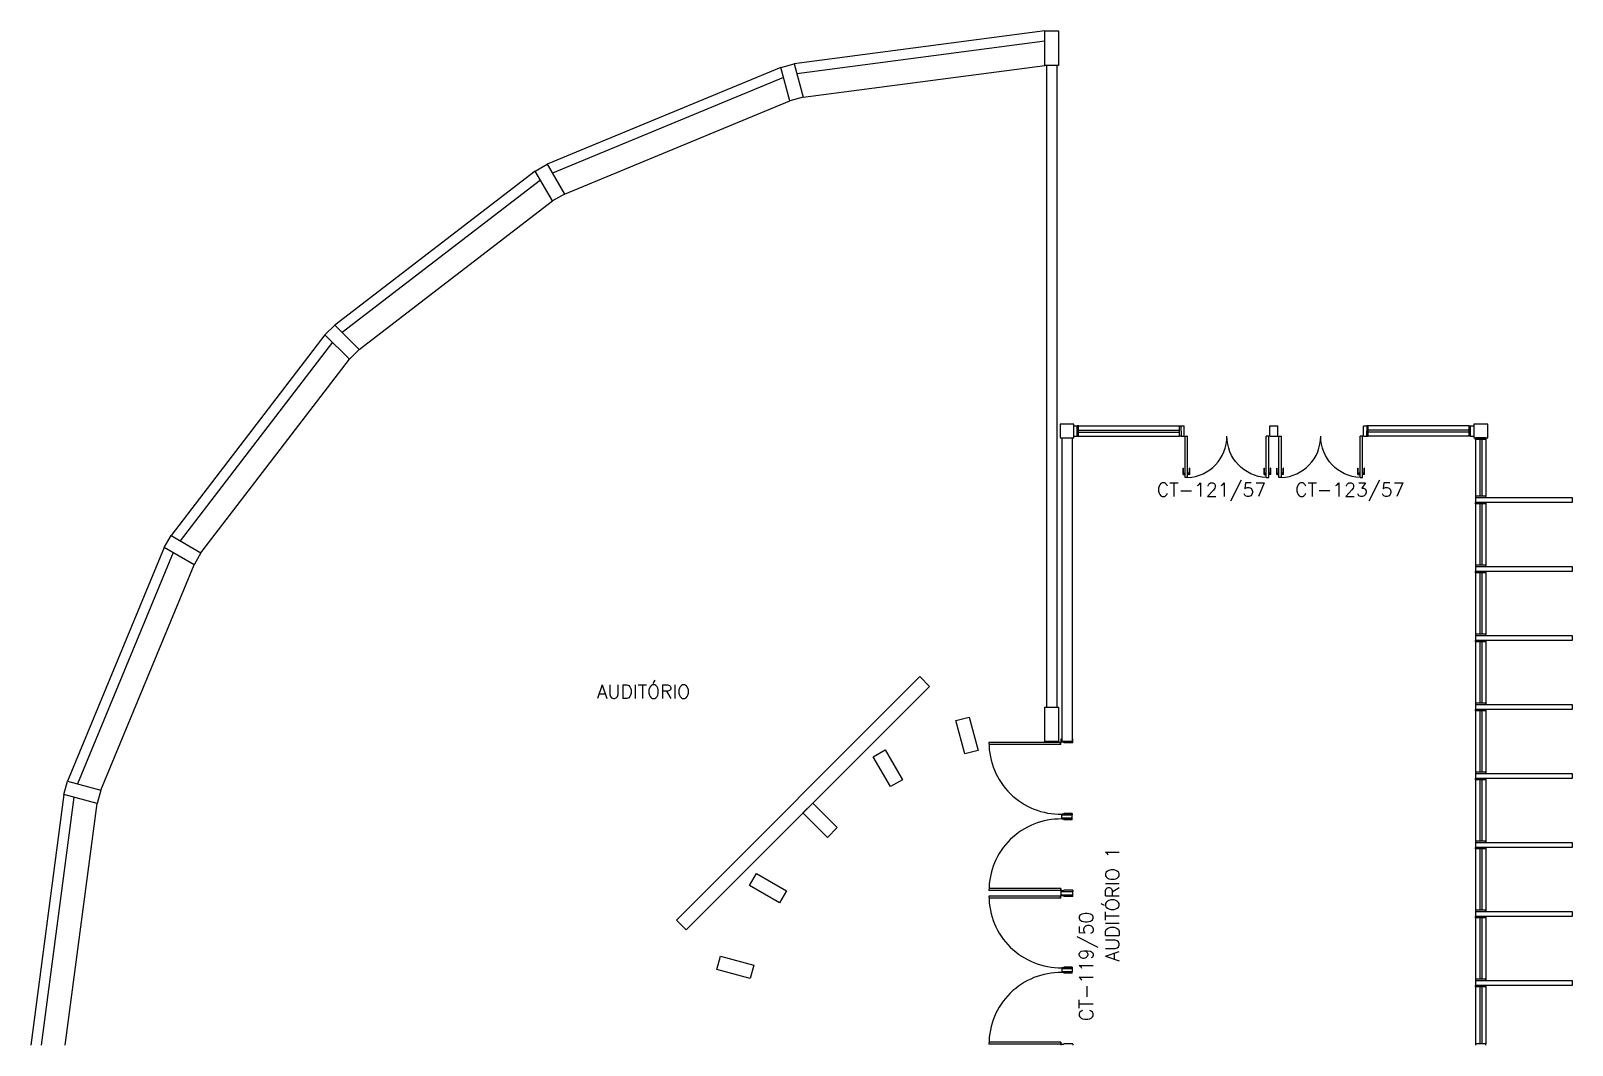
# Model space of a CAD drawing. Header units: millimetres. Extents: x 2069 to 2250, y 1124 to 1284.
# Drawn here: x 2178.95 to 2201.3, y 1269.62 to 1284.32 of the extents above; entities that cross this region are included whole.
import ezdxf

# ---------------------------------------------------------------- set-up
doc = ezdxf.new("R2010")
doc.units = ezdxf.units.MM
for name, color, linetype in [('ALV', 2, 'Continuous'), ('ENDEREÇO', 2, 'Continuous'), ('JANELA', 1, 'Continuous'), ('MACANETA', 1, 'Continuous'), ('PILARES', 3, 'Continuous'), ('PORTA', 2, 'Continuous'), ('TEXTO', 2, 'Continuous')]:
    doc.layers.add(name, color=color, linetype=linetype)
doc.styles.add('UNB-100', font='simplex.shx', dxfattribs={"height": 0.2})

# ---------------------------------------------------------------- blocks, each defined once
blk = doc.blocks.new('DOOR60')
at = {"layer": 'MACANETA', "color": 1}
for p, q in [((-0.015, -0.465), (-0.01, -0.465)), ((-0.015, -0.555), (-0.015, -0.465)), ((-0.015, -0.555), (0.012, -0.555)), ((-0.01, -0.555), (-0.01, -0.465)), ((-0.01, -0.535), (0.012, -0.535)), ((0.012, -0.563), (0.012, -0.528)), ((0.012, -0.528), (0.015, -0.528)), ((0.012, -0.563), (0.015, -0.563)), ((0.053, -0.528), (0.05, -0.528)), ((0.053, -0.563), (0.05, -0.563)), ((0.053, -0.563), (0.053, -0.528)), ((0.075, -0.535), (0.053, -0.535)), ((0.08, -0.555), (0.053, -0.555)), ((0.08, -0.465), (0.075, -0.465)), ((0.075, -0.555), (0.075, -0.465)), ((0.08, -0.555), (0.08, -0.465))]:
    blk.add_line(p, q, dxfattribs=at)
at = {"layer": 'PORTA'}
for p, q in [((0.015, -0.6), (0.015, 0)), ((0.015, 0), (0.05, 0)), ((0.05, -0.6), (0.05, 0)), ((0.05, -0.6), (0.015, -0.6))]:
    blk.add_line(p, q, dxfattribs=at)
at = {"layer": 'PORTA', "color": 1}
blk.add_arc((0.02, 0), 0.6, 272.866, 0, dxfattribs=at)
blk = doc.blocks.new('PL')
for p, q in [((0.25, 0.25), (0.25, 0.45)), ((0.25, 0.45), (0.45, 0.45)), ((0.45, 0.45), (0.45, 0.25)), ((0.45, 0.25), (0.25, 0.25))]:
    blk.add_line(p, q)

msp = doc.modelspace()

# ---------------------------------------------------------------- linework, layer by layer
at = {"layer": 'ALV'}
for p, q in [((2193.65325, 1284.32312), (2190.01932, 1283.8447)), ((2193.65325, 1284.17182), (2190.05848, 1283.69856)), ((2189.82614, 1283.79294), (2186.43985, 1282.39029)), ((2190.14873, 1283.36174), (2193.65325, 1283.82312)), ((2193.67825, 1283.82312), (2193.67825, 1274.52312)), ((2193.82825, 1283.82312), (2193.82825, 1274.52312)), ((2189.8653, 1283.6468), (2186.5155, 1282.25927)), ((2186.68985, 1281.95728), (2189.95555, 1283.30997)), ((2186.26665, 1282.29029), (2183.35878, 1280.05901)), ((2186.3423, 1282.15927), (2183.46576, 1279.95203)), ((2183.71234, 1279.70545), (2186.51665, 1281.85728)), ((2183.21736, 1279.91759), (2180.98608, 1277.00972)), ((2183.32434, 1279.81061), (2181.1171, 1276.93407)), ((2181.41909, 1276.75972), (2183.57091, 1279.56403)), ((2194.07325, 1278.59812), (2194.12339, 1278.59812)), ((2194.12339, 1278.44812), (2194.12339, 1278.59812)), ((2195.62339, 1278.59812), (2195.67353, 1278.59812)), ((2195.62339, 1278.59812), (2195.62853, 1278.44812)), ((2195.67353, 1278.44812), (2195.67353, 1278.59812)), ((2196.91354, 1278.59812), (2197.03296, 1278.59812)), ((2196.91354, 1278.44812), (2196.91354, 1278.59812)), ((2197.03296, 1278.44812), (2197.03296, 1278.59812)), ((2198.27297, 1278.59812), (2198.32311, 1278.59812)), ((2198.27297, 1278.44812), (2198.27297, 1278.59812)), ((2198.32311, 1278.59812), (2198.31797, 1278.44812)), ((2199.82311, 1278.59812), (2199.87325, 1278.59812)), ((2199.82311, 1278.44812), (2199.82311, 1278.59812)), ((2193.89825, 1278.42312), (2193.89825, 1274.06351)), ((2194.04825, 1278.42312), (2194.04825, 1274.06351)), ((2194.07325, 1278.44812), (2194.12339, 1278.44812)), ((2195.62853, 1278.44812), (2195.67353, 1278.44812)), ((2196.91354, 1278.44812), (2197.03296, 1278.44812)), ((2198.27297, 1278.44812), (2198.31797, 1278.44812)), ((2199.82311, 1278.44812), (2199.87325, 1278.44812)), ((2200.04825, 1278.42312), (2199.89825, 1278.42312)), ((2199.89825, 1278.42312), (2200.04825, 1278.42312)), ((2199.89825, 1277.55812), (2199.89825, 1277.48812)), ((2199.89825, 1277.55812), (2200.04825, 1277.55812)), ((2199.89825, 1277.55812), (2200.04825, 1277.55812)), ((2199.89825, 1277.55812), (2201.29825, 1277.55812)), ((2200.04825, 1277.48812), (2199.89825, 1277.48812)), ((2201.29825, 1277.48812), (2199.89825, 1277.48812)), ((2201.29825, 1277.55812), (2201.29825, 1277.48812)), ((2180.88608, 1276.83651), (2179.48343, 1273.45023)), ((2181.0171, 1276.76087), (2179.62957, 1273.41107)), ((2179.96639, 1273.32082), (2181.31909, 1276.58651)), ((2199.89825, 1276.55812), (2200.04825, 1276.55812)), ((2199.89825, 1276.55812), (2201.29825, 1276.55812)), ((2199.89825, 1276.55812), (2199.89825, 1276.48812)), ((2200.04825, 1276.48812), (2199.89825, 1276.48812)), ((2201.29825, 1276.48812), (2199.89825, 1276.48812)), ((2201.29825, 1276.55812), (2201.29825, 1276.48812)), ((2199.89825, 1275.55812), (2200.04825, 1275.55812)), ((2199.89825, 1275.55812), (2201.29825, 1275.55812)), ((2199.89825, 1275.55812), (2199.89825, 1275.48812)), ((2200.04825, 1275.48812), (2199.89825, 1275.48812)), ((2201.29825, 1275.48812), (2199.89825, 1275.48812)), ((2201.29825, 1275.55812), (2201.29825, 1275.48812)), ((2188.31225, 1271.43602), (2191.84035, 1274.96412)), ((2188.45367, 1271.2946), (2191.98177, 1274.8227)), ((2191.98177, 1274.8227), (2191.84035, 1274.96412)), ((2199.89825, 1274.55812), (2200.04825, 1274.55812)), ((2199.89825, 1274.55812), (2201.29825, 1274.55812)), ((2199.89825, 1274.55812), (2199.89825, 1274.48812)), ((2200.04825, 1274.48812), (2199.89825, 1274.48812)), ((2201.29825, 1274.48812), (2199.89825, 1274.48812)), ((2201.29825, 1274.55812), (2201.29825, 1274.48812)), ((2199.89825, 1273.55812), (2200.04825, 1273.55812)), ((2199.89825, 1273.55812), (2201.29825, 1273.55812)), ((2199.89825, 1273.55812), (2199.89825, 1273.48812)), ((2200.04825, 1273.48812), (2199.89825, 1273.48812)), ((2201.29825, 1273.48812), (2199.89825, 1273.48812)), ((2201.29825, 1273.55812), (2201.29825, 1273.48812)), ((2179.43167, 1273.25705), (2178.95325, 1269.62312)), ((2179.57781, 1273.21789), (2179.10455, 1269.62312)), ((2179.45325, 1269.62312), (2179.91463, 1273.12764)), ((2199.89825, 1272.55812), (2200.04825, 1272.55812)), ((2199.89825, 1272.55812), (2201.29825, 1272.55812)), ((2199.89825, 1272.55812), (2199.89825, 1272.48812)), ((2201.29825, 1272.55812), (2201.29825, 1272.48812)), ((2200.04825, 1272.48812), (2199.89825, 1272.48812)), ((2201.29825, 1272.48812), (2199.89825, 1272.48812)), ((2193.89825, 1271.79812), (2194.04825, 1271.79812)), ((2188.45367, 1271.2946), (2188.31225, 1271.43602)), ((2199.89825, 1271.55812), (2200.04825, 1271.55812)), ((2199.89825, 1271.55812), (2201.29825, 1271.55812)), ((2199.89825, 1271.55812), (2199.89825, 1271.48812)), ((2200.04825, 1271.48812), (2199.89825, 1271.48812)), ((2201.29825, 1271.48812), (2199.89825, 1271.48812)), ((2201.29825, 1271.55812), (2201.29825, 1271.48812)), ((2199.89825, 1270.55812), (2200.04825, 1270.55812)), ((2199.89825, 1270.55812), (2201.29825, 1270.55812)), ((2199.89825, 1270.55812), (2199.89825, 1270.48812)), ((2201.29825, 1270.55812), (2201.29825, 1270.48812)), ((2200.04825, 1270.48812), (2199.89825, 1270.48812)), ((2201.29825, 1270.48812), (2199.89825, 1270.48812))]:
    msp.add_line(p, q, dxfattribs=at)
at = {"layer": 'JANELA', "color": 3}
for p, q in [((2194.14339, 1278.59812), (2194.12339, 1278.59812)), ((2194.14339, 1278.44812), (2194.14339, 1278.59812)), ((2195.60339, 1278.59812), (2195.62339, 1278.59812)), ((2195.60339, 1278.44812), (2195.60339, 1278.59812)), ((2198.34311, 1278.59812), (2198.32311, 1278.59812)), ((2198.34311, 1278.44812), (2198.34311, 1278.59812)), ((2199.80311, 1278.59812), (2199.82311, 1278.59812)), ((2199.80311, 1278.44812), (2199.80311, 1278.59812)), ((2194.12339, 1278.44812), (2194.14339, 1278.44812)), ((2195.62853, 1278.44812), (2195.60339, 1278.44812)), ((2198.31797, 1278.44812), (2198.34311, 1278.44812)), ((2199.82311, 1278.44812), (2199.80311, 1278.44812)), ((2199.89825, 1278.40062), (2199.89825, 1278.42062)), ((2200.04825, 1278.40062), (2199.89825, 1278.40062)), ((2200.04825, 1278.42062), (2200.04825, 1278.40062)), ((2199.89825, 1277.58062), (2199.89825, 1277.55812)), ((2200.04825, 1277.58062), (2199.89825, 1277.58062)), ((2199.89825, 1277.46812), (2199.89825, 1277.48812)), ((2200.04825, 1277.46812), (2199.89825, 1277.46812)), ((2200.04825, 1277.56062), (2200.04825, 1277.58062)), ((2200.04825, 1277.48812), (2200.04825, 1277.46812)), ((2199.89825, 1276.57812), (2199.89825, 1276.55812)), ((2200.04825, 1276.57812), (2199.89825, 1276.57812)), ((2200.04825, 1276.55812), (2200.04825, 1276.57812)), ((2199.89825, 1276.46812), (2199.89825, 1276.48812)), ((2200.04825, 1276.46812), (2199.89825, 1276.46812)), ((2200.04825, 1276.48812), (2200.04825, 1276.46812)), ((2200.04825, 1275.57812), (2199.89825, 1275.57812)), ((2199.89825, 1275.57812), (2199.89825, 1275.55812)), ((2199.89825, 1275.46812), (2199.89825, 1275.48812)), ((2200.04825, 1275.46812), (2199.89825, 1275.46812)), ((2200.04825, 1275.55812), (2200.04825, 1275.57812)), ((2200.04825, 1275.48812), (2200.04825, 1275.46812)), ((2200.04825, 1274.57812), (2199.89825, 1274.57812)), ((2199.89825, 1274.57812), (2199.89825, 1274.55812)), ((2200.04825, 1274.55812), (2200.04825, 1274.57812)), ((2199.89825, 1274.46812), (2199.89825, 1274.48812)), ((2200.04825, 1274.46812), (2199.89825, 1274.46812)), ((2200.04825, 1274.48812), (2200.04825, 1274.46812)), ((2200.04825, 1273.57812), (2199.89825, 1273.57812)), ((2199.89825, 1273.57812), (2199.89825, 1273.55812)), ((2199.89825, 1273.46812), (2199.89825, 1273.48812)), ((2200.04825, 1273.46812), (2199.89825, 1273.46812)), ((2200.04825, 1273.55812), (2200.04825, 1273.57812)), ((2200.04825, 1273.48812), (2200.04825, 1273.46812)), ((2200.04825, 1272.57812), (2199.89825, 1272.57812)), ((2199.89825, 1272.57812), (2199.89825, 1272.55812)), ((2200.04825, 1272.55812), (2200.04825, 1272.57812)), ((2199.89825, 1272.46812), (2199.89825, 1272.48812)), ((2200.04825, 1272.46812), (2199.89825, 1272.46812)), ((2200.04825, 1272.48812), (2200.04825, 1272.46812)), ((2200.04825, 1271.57812), (2199.89825, 1271.57812)), ((2199.89825, 1271.57812), (2199.89825, 1271.55812)), ((2199.89825, 1271.46812), (2199.89825, 1271.48812)), ((2200.04825, 1271.46812), (2199.89825, 1271.46812)), ((2200.04825, 1271.55812), (2200.04825, 1271.57812)), ((2200.04825, 1271.48812), (2200.04825, 1271.46812)), ((2200.04825, 1270.57812), (2199.89825, 1270.57812)), ((2199.89825, 1270.57812), (2199.89825, 1270.55812)), ((2200.04825, 1270.55812), (2200.04825, 1270.57812)), ((2199.89825, 1270.46812), (2199.89825, 1270.48812)), ((2200.04825, 1270.46812), (2199.89825, 1270.46812)), ((2200.04825, 1270.48812), (2200.04825, 1270.46812)), ((2200.04825, 1269.64326), (2199.89825, 1269.64326)), ((2199.89825, 1269.64326), (2199.89825, 1269.62326)), ((2200.04825, 1269.62326), (2200.04825, 1269.64326))]:
    msp.add_line(p, q, dxfattribs=at)
at = {"layer": 'JANELA'}
for p, q in [((2194.14339, 1278.59812), (2195.60339, 1278.59812)), ((2199.80311, 1278.59812), (2198.34311, 1278.59812)), ((2194.14339, 1278.53812), (2195.60339, 1278.53812)), ((2194.14339, 1278.50812), (2195.60339, 1278.50812)), ((2194.14339, 1278.44812), (2195.60339, 1278.44812)), ((2199.80311, 1278.53812), (2198.34311, 1278.53812)), ((2199.80311, 1278.50812), (2198.34311, 1278.50812)), ((2199.80311, 1278.44812), (2198.34311, 1278.44812)), ((2199.89825, 1278.40062), (2199.89825, 1277.58062)), ((2199.95825, 1278.40062), (2199.95825, 1277.58062)), ((2199.98825, 1278.40062), (2199.98825, 1277.58062)), ((2200.04825, 1278.40062), (2200.04825, 1277.58062)), ((2199.89825, 1277.46812), (2199.89825, 1276.57812)), ((2199.95825, 1277.46812), (2199.95825, 1276.57812)), ((2199.98825, 1277.46812), (2199.98825, 1276.57812)), ((2200.04825, 1277.46812), (2200.04825, 1276.57812)), ((2199.89825, 1276.48812), (2199.89825, 1275.55812)), ((2199.89825, 1276.46812), (2199.89825, 1275.57812)), ((2199.95825, 1276.46812), (2199.95825, 1275.57812)), ((2199.98825, 1276.46812), (2199.98825, 1275.57812)), ((2200.04825, 1276.46812), (2200.04825, 1275.57812)), ((2199.89825, 1275.48812), (2199.89825, 1274.55812)), ((2199.89825, 1275.46812), (2199.89825, 1274.57812)), ((2199.95825, 1275.46812), (2199.95825, 1274.57812)), ((2199.98825, 1275.46812), (2199.98825, 1274.57812)), ((2200.04825, 1275.48812), (2200.04825, 1274.55812)), ((2200.04825, 1275.46812), (2200.04825, 1274.57812)), ((2199.89825, 1274.48812), (2199.89825, 1273.55812)), ((2199.89825, 1274.46812), (2199.89825, 1273.57812)), ((2199.95825, 1274.46812), (2199.95825, 1273.57812)), ((2199.98825, 1274.46812), (2199.98825, 1273.57812)), ((2200.04825, 1274.48812), (2200.04825, 1273.55812)), ((2200.04825, 1274.46812), (2200.04825, 1273.57812)), ((2199.89825, 1273.48812), (2199.89825, 1272.55812)), ((2199.89825, 1273.46812), (2199.89825, 1272.57812)), ((2199.95825, 1273.46812), (2199.95825, 1272.57812)), ((2199.98825, 1273.46812), (2199.98825, 1272.57812)), ((2200.04825, 1273.48812), (2200.04825, 1272.55812)), ((2200.04825, 1273.46812), (2200.04825, 1272.57812)), ((2199.89825, 1272.48812), (2199.89825, 1271.55812)), ((2199.89825, 1272.46812), (2199.89825, 1271.57812)), ((2199.95825, 1272.46812), (2199.95825, 1271.57812)), ((2199.98825, 1272.46812), (2199.98825, 1271.57812)), ((2200.04825, 1272.48812), (2200.04825, 1271.55812)), ((2200.04825, 1272.46812), (2200.04825, 1271.57812)), ((2199.89825, 1271.48812), (2199.89825, 1270.55812)), ((2199.89825, 1271.46812), (2199.89825, 1270.57812)), ((2199.95825, 1271.46812), (2199.95825, 1270.57812)), ((2199.98825, 1271.46812), (2199.98825, 1270.57812)), ((2200.04825, 1271.48812), (2200.04825, 1270.55812)), ((2200.04825, 1271.46812), (2200.04825, 1270.57812)), ((2199.89825, 1270.48812), (2199.89825, 1269.62312)), ((2199.89825, 1270.46812), (2199.89825, 1269.64326)), ((2199.95825, 1270.46812), (2199.95825, 1269.64326)), ((2199.98825, 1270.46812), (2199.98825, 1269.64326)), ((2200.04825, 1270.46812), (2200.04825, 1269.64326))]:
    msp.add_line(p, q, dxfattribs=at)
at = {"layer": 'PILARES'}
for p, q in [((2193.65325, 1284.32312), (2193.85325, 1284.32312)), ((2193.65325, 1283.82312), (2193.65325, 1284.32312)), ((2193.85325, 1284.32312), (2193.85325, 1283.82312)), ((2189.82614, 1283.79294), (2190.01932, 1283.8447)), ((2189.95555, 1283.30997), (2189.82614, 1283.79294)), ((2190.01932, 1283.8447), (2190.14873, 1283.36174)), ((2193.85325, 1283.82312), (2193.65325, 1283.82312)), ((2190.14873, 1283.36174), (2189.95555, 1283.30997)), ((2186.26665, 1282.29029), (2186.43985, 1282.39029)), ((2186.43985, 1282.39029), (2186.68985, 1281.95728)), ((2186.51665, 1281.85728), (2186.26665, 1282.29029)), ((2186.68985, 1281.95728), (2186.51665, 1281.85728)), ((2183.21736, 1279.91759), (2183.35878, 1280.05901)), ((2183.35878, 1280.05901), (2183.71234, 1279.70545)), ((2183.57091, 1279.56403), (2183.21736, 1279.91759)), ((2183.71234, 1279.70545), (2183.57091, 1279.56403)), ((2180.88608, 1276.83651), (2180.98608, 1277.00972)), ((2181.31909, 1276.58651), (2180.88608, 1276.83651)), ((2180.98608, 1277.00972), (2181.41909, 1276.75972)), ((2181.41909, 1276.75972), (2181.31909, 1276.58651)), ((2192.36256, 1274.32686), (2192.55575, 1274.37863)), ((2192.55575, 1274.37863), (2192.68516, 1273.89567)), ((2193.65325, 1274.52312), (2193.85325, 1274.52312)), ((2193.65325, 1274.02312), (2193.65325, 1274.52312)), ((2193.85325, 1274.52312), (2193.85325, 1274.02312)), ((2192.49197, 1273.8439), (2192.36256, 1274.32686)), ((2191.16665, 1273.80324), (2191.33985, 1273.90324)), ((2191.33985, 1273.90324), (2191.58985, 1273.47023)), ((2192.68516, 1273.89567), (2192.49197, 1273.8439)), ((2193.85325, 1274.02312), (2193.65325, 1274.02312)), ((2191.41665, 1273.37023), (2191.16665, 1273.80324)), ((2179.43167, 1273.25705), (2179.48343, 1273.45023)), ((2179.48343, 1273.45023), (2179.96639, 1273.32082)), ((2191.58985, 1273.47023), (2191.41665, 1273.37023)), ((2179.91463, 1273.12764), (2179.43167, 1273.25705)), ((2179.96639, 1273.32082), (2179.91463, 1273.12764)), ((2190.14701, 1272.98794), (2190.28843, 1273.12936)), ((2190.28843, 1273.12936), (2190.64198, 1272.77581)), ((2190.50056, 1272.63439), (2190.14701, 1272.98794)), ((2190.64198, 1272.77581), (2190.50056, 1272.63439)), ((2189.37312, 1271.93651), (2189.47312, 1272.10972)), ((2189.47312, 1272.10972), (2189.90614, 1271.85972)), ((2189.80614, 1271.68651), (2189.37312, 1271.93651)), ((2189.90614, 1271.85972), (2189.80614, 1271.68651)), ((2188.89774, 1270.72062), (2188.9495, 1270.91381)), ((2188.9495, 1270.91381), (2189.43247, 1270.7844)), ((2189.43247, 1270.7844), (2189.3807, 1270.59121)), ((2189.3807, 1270.59121), (2188.89774, 1270.72062))]:
    msp.add_line(p, q, dxfattribs=at)
at = {"layer": 'PORTA'}
for p, q in [((2193.88216, 1274.00903), (2192.84316, 1274.00903)), ((2193.88416, 1273.97978), (2192.84357, 1273.97978)), ((2193.88216, 1273.98543), (2193.88216, 1274.01196)), ((2193.88216, 1273.98543), (2193.88416, 1273.98543)), ((2193.88416, 1273.97978), (2193.88416, 1274.00903)), ((2193.88416, 1273.98543), (2193.88416, 1274.00903)), ((2193.91092, 1274.01512), (2193.88532, 1274.01512)), ((2193.88825, 1274.06351), (2193.89825, 1274.06351)), ((2193.88825, 1274.02312), (2193.88825, 1274.06351)), ((2193.88825, 1274.02312), (2193.88825, 1274.01512)), ((2193.91092, 1274.01312), (2193.88825, 1274.01312)), ((2193.92825, 1274.01312), (2193.88825, 1274.01312)), ((2193.89825, 1274.06351), (2193.89825, 1274.02312)), ((2194.04825, 1274.02312), (2193.89825, 1274.02312)), ((2193.91092, 1274.01512), (2193.91092, 1274.01312)), ((2193.92825, 1274.01312), (2193.92825, 1274.00312)), ((2194.05825, 1274.00312), (2193.92825, 1274.00312)), ((2194.04825, 1274.06351), (2194.04825, 1274.02312)), ((2194.04825, 1274.06351), (2194.05825, 1274.06351)), ((2194.05825, 1274.02312), (2194.05825, 1274.06351)), ((2194.05825, 1274.00312), (2194.05825, 1274.02312)), ((2193.92825, 1272.97062), (2193.89825, 1272.97062)), ((2193.89825, 1272.96062), (2193.89825, 1272.97062)), ((2194.04825, 1272.96062), (2193.89825, 1272.96062)), ((2194.04825, 1272.96062), (2193.89825, 1272.96062)), ((2193.89825, 1272.96062), (2194.04825, 1272.96062)), ((2193.89825, 1272.91062), (2193.89825, 1272.96062)), ((2194.04825, 1272.91062), (2193.89825, 1272.91062)), ((2193.89825, 1272.91062), (2194.04825, 1272.91062)), ((2194.04825, 1272.91062), (2193.89825, 1272.91062)), ((2193.89825, 1272.91062), (2193.89825, 1272.90062)), ((2194.04825, 1272.91062), (2193.89825, 1272.91062)), ((2193.92825, 1272.90062), (2193.89825, 1272.90062)), ((2194.04825, 1272.98062), (2193.92825, 1272.98062)), ((2193.92825, 1272.97062), (2193.92825, 1272.98062)), ((2193.92825, 1272.90062), (2193.92825, 1272.89062)), ((2194.04825, 1272.89062), (2193.92825, 1272.89062)), ((2194.04825, 1272.98062), (2194.04825, 1272.96062)), ((2194.04825, 1272.91062), (2194.04825, 1272.96062)), ((2194.04825, 1272.89062), (2194.04825, 1272.91062)), ((2193.88416, 1271.89146), (2192.84357, 1271.89146)), ((2193.88216, 1271.88581), (2193.88216, 1271.85927)), ((2193.88216, 1271.88581), (2193.88416, 1271.88581)), ((2193.88416, 1271.89146), (2193.88416, 1271.86221)), ((2193.88416, 1271.88581), (2193.88416, 1271.86221)), ((2193.88216, 1271.86221), (2192.84316, 1271.86221)), ((2193.88216, 1271.78403), (2192.84316, 1271.78403)), ((2193.88416, 1271.75478), (2192.84357, 1271.75478)), ((2193.88216, 1271.76043), (2193.88216, 1271.78696)), ((2193.88216, 1271.76043), (2193.88416, 1271.76043)), ((2193.88416, 1271.75478), (2193.88416, 1271.78403)), ((2193.88416, 1271.76043), (2193.88416, 1271.78403)), ((2193.91092, 1271.85612), (2193.88532, 1271.85612)), ((2193.91092, 1271.79012), (2193.88532, 1271.79012)), ((2193.92825, 1271.85812), (2193.88825, 1271.85812)), ((2193.91092, 1271.85812), (2193.88825, 1271.85812)), ((2193.88825, 1271.84812), (2193.88825, 1271.85612)), ((2193.88825, 1271.79812), (2193.88825, 1271.84812)), ((2193.88825, 1271.84812), (2194.05825, 1271.84812)), ((2193.88825, 1271.79812), (2193.88825, 1271.79012)), ((2193.88825, 1271.79812), (2194.05825, 1271.79812)), ((2193.91092, 1271.78812), (2193.88825, 1271.78812)), ((2193.92825, 1271.78812), (2193.88825, 1271.78812)), ((2194.04825, 1271.79812), (2193.89825, 1271.79812)), ((2193.91092, 1271.85612), (2193.91092, 1271.85812)), ((2193.91092, 1271.79012), (2193.91092, 1271.78812)), ((2193.92825, 1271.85812), (2193.92825, 1271.86812)), ((2194.05825, 1271.86812), (2193.92825, 1271.86812)), ((2193.92825, 1271.78812), (2193.92825, 1271.77812)), ((2194.05825, 1271.77812), (2193.92825, 1271.77812)), ((2194.05825, 1271.86812), (2194.05825, 1271.84812)), ((2194.05825, 1271.79812), (2194.05825, 1271.84812)), ((2194.05825, 1271.77812), (2194.05825, 1271.79812)), ((2193.92825, 1270.74562), (2193.89825, 1270.74562)), ((2193.89825, 1270.73562), (2193.89825, 1270.74562)), ((2194.04825, 1270.73562), (2193.89825, 1270.73562)), ((2194.04825, 1270.73562), (2193.89825, 1270.73562)), ((2193.89825, 1270.73562), (2194.04825, 1270.73562)), ((2193.89825, 1270.73562), (2193.89825, 1270.68562)), ((2194.04825, 1270.73562), (2193.89825, 1270.73562)), ((2193.89825, 1270.68562), (2194.04825, 1270.68562)), ((2193.89825, 1270.68562), (2193.89825, 1270.67562)), ((2194.04825, 1270.68562), (2193.89825, 1270.68562)), ((2194.04825, 1270.68562), (2193.89825, 1270.68562)), ((2193.92825, 1270.67562), (2193.89825, 1270.67562)), ((2194.04825, 1270.75562), (2193.92825, 1270.75562)), ((2193.92825, 1270.74562), (2193.92825, 1270.75562)), ((2193.92825, 1270.67562), (2193.92825, 1270.66562)), ((2194.04825, 1270.66562), (2193.92825, 1270.66562)), ((2194.04825, 1270.75562), (2194.04825, 1270.73562)), ((2194.04825, 1270.73562), (2194.04825, 1270.68562)), ((2194.04825, 1270.66562), (2194.04825, 1270.68562)), ((2193.88416, 1269.66646), (2192.84357, 1269.66646)), ((2193.88216, 1269.66081), (2193.88216, 1269.63427)), ((2193.88216, 1269.66081), (2193.88416, 1269.66081)), ((2193.88416, 1269.66646), (2193.88416, 1269.63721)), ((2193.88416, 1269.66081), (2193.88416, 1269.63721)), ((2193.92825, 1269.63312), (2193.92825, 1269.64312)), ((2194.05825, 1269.64312), (2193.92825, 1269.64312)), ((2194.05825, 1269.64312), (2194.05825, 1269.62312)), ((2193.88216, 1269.63721), (2192.84316, 1269.63721)), ((2193.91092, 1269.63112), (2193.88532, 1269.63112)), ((2193.92825, 1269.63312), (2193.88825, 1269.63312)), ((2193.91092, 1269.63312), (2193.88825, 1269.63312)), ((2193.88825, 1269.62312), (2193.88825, 1269.63112)), ((2193.91092, 1269.63112), (2193.91092, 1269.63312))]:
    msp.add_line(p, q, dxfattribs=at)
for centre in [(2193.88532, 1274.01196), (2193.88532, 1271.85927), (2193.88532, 1271.78696), (2193.88532, 1269.63427)]:
    msp.add_circle(centre, 0.00315, dxfattribs=at)
at = {"layer": 'PORTA', "color": 1}
for centre, start, end in [((2193.88216, 1274.00903), 180, 270.887321), ((2193.88216, 1271.86221), 89.112679, 180), ((2193.88216, 1271.78403), 180, 270.887321), ((2193.88216, 1269.63721), 89.112679, 180)]:
    msp.add_arc(centre, 1.039, start, end, dxfattribs=at)

# ---------------------------------------------------------------- block references
at = {"layer": 'PILARES', "xscale": -1}
for p in [(2194.32325, 1278.17312), (2200.32325, 1278.17312)]:
    msp.add_blockref('PL', p, dxfattribs=at)
at = {"layer": 'PORTA'}
for p in [(2195.67353, 1278.44812), (2197.03296, 1278.44812)]:
    msp.add_blockref('DOOR60', p, dxfattribs=at)
at = {"layer": 'PORTA', "xscale": -1}
for p in [(2196.91354, 1278.44812), (2198.27297, 1278.44812)]:
    msp.add_blockref('DOOR60', p, dxfattribs=at)

# ---------------------------------------------------------------- texts
at = {"layer": 'ENDEREÇO', "style": 'UNB-100'}
for s, p in [('CT-121/57', (2195.27547, 1277.5734)), ('CT-123/57', (2197.28118, 1277.57382))]:
    msp.add_text(s, height=0.2, dxfattribs=at).set_placement(p)
msp.add_text('CT-119/50', height=0.2, rotation=90, dxfattribs=at).set_placement((2194.35302, 1269.9723))
at = {"layer": 'TEXTO', "style": 'UNB-100'}
msp.add_text('AUDITÓRIO', height=0.2, dxfattribs=at).set_placement((2187.15841, 1274.64673))
msp.add_text('AUDITÓRIO 1', height=0.2, rotation=90, dxfattribs=at).set_placement((2194.73239, 1270.83565))

doc.saveas('drawing.dxf')
